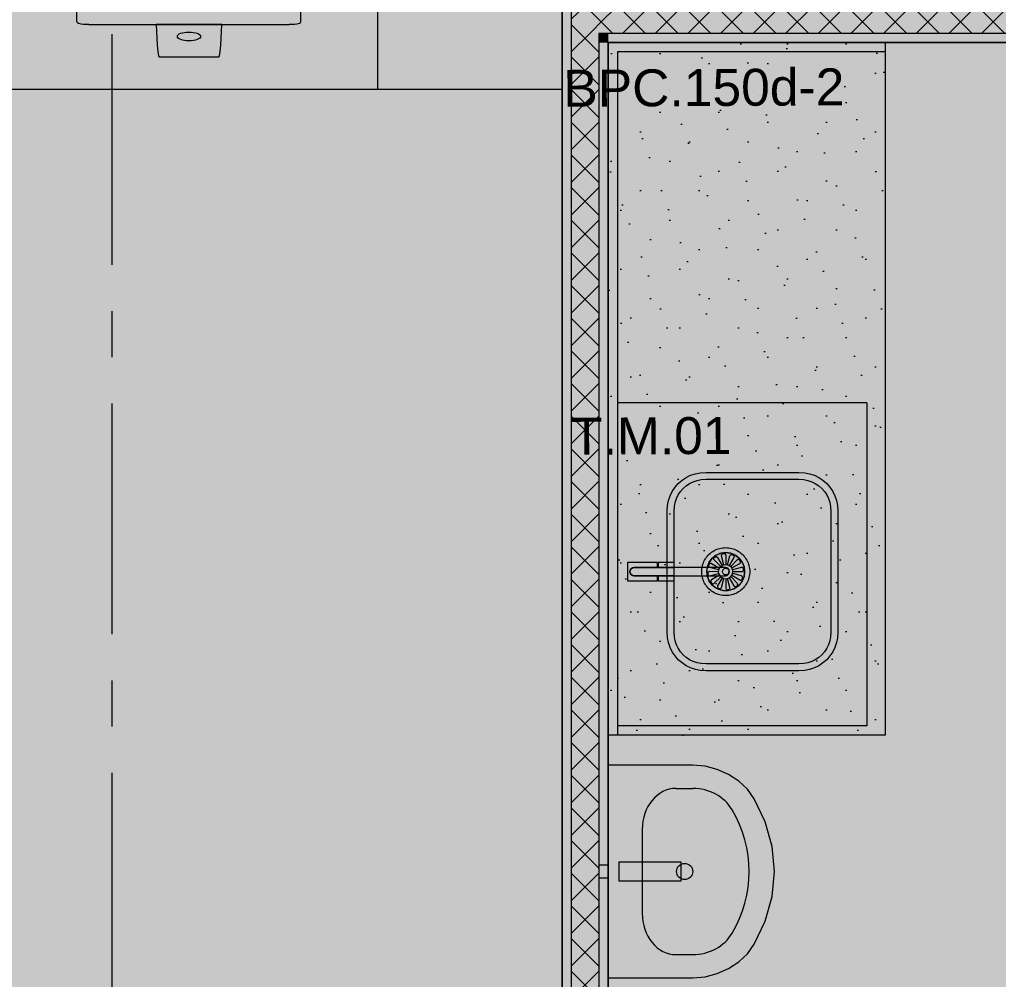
# Model space of a CAD drawing. Header units: metres. Extents: x -77 to 21.6, y -70.6 to -27.7.
# Drawn here: x -60.339 to -58.219, y -50.829 to -48.75 of the extents above; entities that cross this region are included whole.
import ezdxf

# ---------------------------------------------------------------- set-up
doc = ezdxf.new("R2010")
doc.units = ezdxf.units.M
doc.header["$MEASUREMENT"] = 0
doc.linetypes.add('Dot & Dashed', pattern=[0.6, 0.5, -0.05, 0, -0.05])
for name, color, linetype, lineweight in [('0_Caneta_No__99', 7, 'Continuous', 20), ('LOUCAS-METAIS.ARQ_Caneta_No__96', 252, 'Continuous', 0), ('MOBILIÁRIO_Caneta_No__96', 252, 'Continuous', 0), ('NOTAS BANCADAS_Caneta_No__99', 7, 'Continuous', 20), ('PAREDE CONSTRUIR_Caneta_No__241', 7, 'Continuous', 13), ('PAREDE CONSTRUIR_Caneta_No__83', 84, 'Continuous', 0)]:
    doc.layers.add(name, color=color, linetype=linetype, lineweight=lineweight)
for name, color, linetype, lineweight, true_color in [('LAJES.EST_Caneta_No__18', 7, 'Continuous', 0, 0xdfdfdf), ('LAJES.EST_Caneta_No__254', 7, 'Continuous', 0, 0xd1c9ad), ('LOUCAS-METAIS.ARQ_Caneta_No__13', 7, 'Continuous', 0, 0xaaaaaa), ('LOUCAS-METAIS.ARQ_Caneta_No__16', 7, 'Continuous', 0, 0xc9c9c9), ('LOUCAS-METAIS.ARQ_Caneta_No__18', 7, 'Continuous', 0, 0xdfdfdf), ('LOUCAS-METAIS.ARQ_Caneta_No__19', 7, 'Continuous', 0, 0xe9e9e9), ('MOBILIÁRIO_Caneta_No__19', 7, 'Continuous', 0, 0xe9e9e9), ('ZONA_Caneta_No__56', 7, 'Continuous', 0, 0xffe495)]:
    doc.layers.add(name, color=color, linetype=linetype, lineweight=lineweight, true_color=true_color)
for name, color, linetype in [('LOUCAS-METAIS.ARQ', 7, 'Continuous'), ('MOBILIÁRIO', 7, 'Continuous'), ('NOTAS BANCADAS', 7, 'Continuous'), ('PAREDE CONSTRUIR', 7, 'Continuous')]:
    doc.layers.add(name, color=color, linetype=linetype)
doc.styles.add('GENERATED_STYLE_1', font='arial.ttf')
pattern_1 = [(45, (0, 0), (-0.03535534, 0.03535534), []), (135, (0, 0), (0.03535534, 0.03535534), [])]
pattern_2 = [(45, (0, 0.2), (-0.06363961, 0.06363961), [0, -0.06, 0, -0.09]), (110, (0.2, 0.2), (0.08457234, 0.03078181), [0, -0.044, 0, -0.076])]

# ---------------------------------------------------------------- blocks, each defined once
blk = doc.blocks.new('Basin 26')
at = {"layer": 'LOUCAS-METAIS.ARQ_Caneta_No__18', "linetype": 'Continuous', "lineweight": 0, "true_color": 0xdfdfdf}
for points in [[(-0.23, 0), (-0.23, -0.1833), (-0.2278, -0.2103), (-0.2212, -0.2364), (-0.2104, -0.2608), (-0.1959, -0.2827), (-0.178, -0.3015), (-0.1573, -0.3165), (-0.1073, -0.3404), (-0.0544, -0.3551), (0, -0.36), (0.0544, -0.3551), (0.1073, -0.3404), (0.1573, -0.3165), (0.178, -0.3015), (0.1959, -0.2827), (0.2104, -0.2608), (0.2212, -0.2364), (0.2278, -0.2103), (0.23, -0.1833), (0.23, 0)], [(-0.0135, 0), (0.0135, 0), (0.0135, 0.02), (-0.0135, 0.02)]]:
    blk.add_hatch(color=254, dxfattribs=at).paths.add_polyline_path(points)
at = {"layer": 'LOUCAS-METAIS.ARQ_Caneta_No__96', "color": 252, "linetype": 'Continuous', "lineweight": 0}
for p, q in [((0.0911, -0.0739), (-0.0911, -0.0739)), ((-0.18, -0.1466), (-0.18, -0.1833)), ((0.18, -0.1466), (0.18, -0.1833))]:
    blk.add_line(p, q, dxfattribs=at)
at = {"layer": 'LOUCAS-METAIS.ARQ_Caneta_No__96', "color": 252, "linetype": 'Continuous', "lineweight": 0, "flags": 128}
for points in [[(-0.23, 0), (-0.23, -0.1833), (-0.2278, -0.2103), (-0.2212, -0.2364), (-0.2104, -0.2608), (-0.1959, -0.2827), (-0.178, -0.3015), (-0.1573, -0.3165), (-0.1073, -0.3404), (-0.0544, -0.3551), (0, -0.36), (0.0544, -0.3551), (0.1073, -0.3404), (0.1573, -0.3165), (0.178, -0.3015), (0.1959, -0.2827), (0.2104, -0.2608), (0.2212, -0.2364), (0.2278, -0.2103), (0.23, -0.1833), (0.23, 0)], [(-0.0135, 0), (0.0135, 0), (0.0135, 0.02), (-0.0135, 0.02)]]:
    blk.add_lwpolyline(points, close=True, dxfattribs=at)
at = {"layer": 'LOUCAS-METAIS.ARQ_Caneta_No__96', "color": 252, "linetype": 'Continuous', "lineweight": 0}
blk.add_circle((0, -0.1657), 0.0175, dxfattribs=at)
for centre, major_axis, ratio, start_param, end_param in [((-0.091, -0.1466), (0.089, 0), 0.817717, 1.570796, 3.141593), ((0.091, -0.1466), (0.089, 0), 0.817717, 0, 1.570796), ((-0.0911, -0.1833), (0, 0.097), 0.916667, 1.570796, 2.644618), ((0.0911, -0.1833), (0, 0.097), 0.916667, 3.638567, 4.712389), ((0, 0), (0, 0.3055), 0.916667, 2.644618, 3.638567)]:
    blk.add_ellipse(centre, major_axis=major_axis, ratio=ratio, start_param=start_param, end_param=end_param, dxfattribs=at)
blk = doc.blocks.new('LEM_cuba tramontina 400x340x140')
at = {"layer": 'LOUCAS-METAIS.ARQ_Caneta_No__18', "linetype": 'Continuous', "lineweight": 0, "true_color": 0xdfdfdf}
blk.add_hatch(color=254, dxfattribs=at).paths.add_polyline_path([(0.0843, 0.43), (0.0718, 0.4292), (0.0612, 0.4271), (0.051, 0.4236), (0.0413, 0.4188), (0.0324, 0.4128), (0.0243, 0.4057), (0.0172, 0.3976), (0.0112, 0.3887), (0.0064, 0.379), (0.0029, 0.3688), (0.0008, 0.3582), (0, 0.3457), (0, 0.0843), (0.0008, 0.0718), (0.0029, 0.0612), (0.0064, 0.051), (0.0112, 0.0413), (0.0172, 0.0324), (0.0243, 0.0243), (0.0324, 0.0172), (0.0413, 0.0112), (0.051, 0.0064), (0.0612, 0.0029), (0.0718, 0.0008), (0.0843, 0), (0.2857, 0), (0.2982, 0.0008), (0.3088, 0.0029), (0.319, 0.0064), (0.3287, 0.0112), (0.3376, 0.0172), (0.3457, 0.0243), (0.3528, 0.0324), (0.3588, 0.0413), (0.3636, 0.051), (0.3671, 0.0612), (0.3692, 0.0718), (0.37, 0.0843), (0.37, 0.3457), (0.3692, 0.3582), (0.3671, 0.3688), (0.3636, 0.379), (0.3588, 0.3887), (0.3528, 0.3976), (0.3457, 0.4057), (0.3376, 0.4128), (0.3287, 0.4188), (0.319, 0.4236), (0.3088, 0.4271), (0.2982, 0.4292), (0.2857, 0.43)])
at = {"layer": 'LOUCAS-METAIS.ARQ_Caneta_No__13', "color": 253, "linetype": 'Continuous', "lineweight": 0, "true_color": 0xaaaaaa, "flags": 128}
for points in [[(0.0843, 0.43), (0.0718, 0.4292), (0.0612, 0.4271), (0.051, 0.4236), (0.0413, 0.4188), (0.0324, 0.4128), (0.0243, 0.4057), (0.0172, 0.3976), (0.0112, 0.3887), (0.0064, 0.379), (0.0029, 0.3688), (0.0008, 0.3582), (0, 0.3457), (0, 0.0843), (0.0008, 0.0718), (0.0029, 0.0612), (0.0064, 0.051), (0.0112, 0.0413), (0.0172, 0.0324), (0.0243, 0.0243), (0.0324, 0.0172), (0.0413, 0.0112), (0.051, 0.0064), (0.0612, 0.0029), (0.0718, 0.0008), (0.0843, 0), (0.2857, 0), (0.2982, 0.0008), (0.3088, 0.0029), (0.319, 0.0064), (0.3287, 0.0112), (0.3376, 0.0172), (0.3457, 0.0243), (0.3528, 0.0324), (0.3588, 0.0413), (0.3636, 0.051), (0.3671, 0.0612), (0.3692, 0.0718), (0.37, 0.0843), (0.37, 0.3457), (0.3692, 0.3582), (0.3671, 0.3688), (0.3636, 0.379), (0.3588, 0.3887), (0.3528, 0.3976), (0.3457, 0.4057), (0.3376, 0.4128), (0.3287, 0.4188), (0.319, 0.4236), (0.3088, 0.4271), (0.2982, 0.4292), (0.2857, 0.43)], [(0.3049, 0.0174), (0.3132, 0.0203), (0.3211, 0.0242), (0.3285, 0.0291), (0.3351, 0.0349), (0.3409, 0.0415), (0.3458, 0.0489), (0.3497, 0.0568), (0.3526, 0.0651), (0.3543, 0.0738), (0.355, 0.0848), (0.355, 0.3452), (0.3543, 0.3562), (0.3526, 0.3649), (0.3497, 0.3732), (0.3458, 0.3811), (0.3409, 0.3885), (0.3351, 0.3951), (0.3285, 0.4009), (0.3211, 0.4058), (0.3132, 0.4097), (0.3049, 0.4126), (0.2962, 0.4143), (0.2852, 0.415), (0.0848, 0.415), (0.0738, 0.4143), (0.0651, 0.4126), (0.0568, 0.4097), (0.0489, 0.4058), (0.0415, 0.4009), (0.0349, 0.3951), (0.0291, 0.3885), (0.0242, 0.3811), (0.0203, 0.3732), (0.0174, 0.3649), (0.0157, 0.3562), (0.015, 0.3452), (0.015, 0.0848), (0.0157, 0.0738), (0.0174, 0.0651), (0.0203, 0.0568), (0.0242, 0.0489), (0.0291, 0.0415), (0.0349, 0.0349), (0.0415, 0.0291), (0.0489, 0.0242), (0.0568, 0.0203), (0.0651, 0.0174), (0.0738, 0.0157), (0.0848, 0.015), (0.2852, 0.015), (0.2962, 0.0157)], [(0.1671, 0.1819), (0.1691, 0.1844), (0.1709, 0.1871), (0.1726, 0.1899), (0.174, 0.1929), (0.1753, 0.1959), (0.1765, 0.1989), (0.1774, 0.2021), (0.1781, 0.2053), (0.1786, 0.2085), (0.1789, 0.2117), (0.179, 0.215), (0.1789, 0.2183), (0.1786, 0.2215), (0.1781, 0.2247), (0.1774, 0.2279), (0.1765, 0.2311), (0.1753, 0.2341), (0.174, 0.2371), (0.1726, 0.2401), (0.1709, 0.2429), (0.1691, 0.2456), (0.1671, 0.2481), (0.1649, 0.2506), (0.1626, 0.2529), (0.1601, 0.2551), (0.1576, 0.2571), (0.1549, 0.2589), (0.152, 0.2606), (0.1491, 0.2621), (0.1461, 0.2633), (0.1431, 0.2645), (0.1399, 0.2654), (0.1367, 0.2661), (0.1335, 0.2666), (0.1303, 0.2669), (0.127, 0.267), (0.1237, 0.2669), (0.1205, 0.2666), (0.1173, 0.2661), (0.1141, 0.2654), (0.1109, 0.2645), (0.1079, 0.2633), (0.1049, 0.2621), (0.1019, 0.2606), (0.0991, 0.2589), (0.0964, 0.2571), (0.0939, 0.2551), (0.0914, 0.2529), (0.0891, 0.2506), (0.0869, 0.2481), (0.0849, 0.2456), (0.0831, 0.2429), (0.0814, 0.2401), (0.0799, 0.2371), (0.0787, 0.2341), (0.0775, 0.2311), (0.0766, 0.2279), (0.0759, 0.2247), (0.0754, 0.2215), (0.0751, 0.2183), (0.075, 0.215), (0.0751, 0.2117), (0.0754, 0.2085), (0.0759, 0.2053), (0.0766, 0.2021), (0.0775, 0.1989), (0.0787, 0.1959), (0.0799, 0.1929), (0.0814, 0.1899), (0.0831, 0.1871), (0.0849, 0.1844), (0.0869, 0.1819), (0.0891, 0.1794), (0.0914, 0.1771), (0.0939, 0.1749), (0.0964, 0.1729), (0.0991, 0.1711), (0.1019, 0.1694), (0.1049, 0.1679), (0.1079, 0.1667), (0.1109, 0.1655), (0.1141, 0.1646), (0.1173, 0.1639), (0.1205, 0.1634), (0.1237, 0.1631), (0.127, 0.163), (0.1303, 0.1631), (0.1335, 0.1634), (0.1367, 0.1639), (0.1399, 0.1646), (0.1431, 0.1655), (0.1461, 0.1667), (0.1491, 0.1679), (0.152, 0.1694), (0.1549, 0.1711), (0.1576, 0.1729), (0.1601, 0.1749), (0.1626, 0.1771), (0.1649, 0.1794)], [(0.1475, 0.1792), (0.156, 0.1857), (0.1625, 0.1943), (0.1666, 0.2043), (0.168, 0.215), (0.1666, 0.2257), (0.1625, 0.2357), (0.156, 0.2443), (0.1475, 0.2508), (0.1376, 0.255), (0.127, 0.2564), (0.1164, 0.255), (0.1065, 0.2508), (0.098, 0.2443), (0.0915, 0.2357), (0.0874, 0.2257), (0.086, 0.215), (0.0861, 0.2176), (0.0864, 0.2201), (0.0868, 0.2227), (0.0873, 0.2252), (0.0881, 0.2277), (0.0889, 0.2301), (0.0899, 0.2325), (0.0911, 0.2347), (0.0924, 0.237), (0.0939, 0.2391), (0.0955, 0.2411), (0.0972, 0.2431), (0.099, 0.2449), (0.1009, 0.2466), (0.1029, 0.2482), (0.1051, 0.2496), (0.1073, 0.2509), (0.1096, 0.2521), (0.1119, 0.2531), (0.1144, 0.254), (0.1168, 0.2547), (0.1194, 0.2553), (0.1219, 0.2557), (0.1245, 0.2559), (0.127, 0.256), (0.1296, 0.2559), (0.1322, 0.2557), (0.1347, 0.2553), (0.1372, 0.2547), (0.1397, 0.254), (0.1421, 0.2531), (0.1445, 0.2521), (0.1468, 0.2509), (0.149, 0.2496), (0.1511, 0.2482), (0.1532, 0.2466), (0.1551, 0.2449), (0.1569, 0.2431), (0.1586, 0.2411), (0.1602, 0.2391), (0.1617, 0.237), (0.163, 0.2347), (0.1641, 0.2325), (0.1652, 0.2301), (0.166, 0.2277), (0.1667, 0.2252), (0.1673, 0.2227), (0.1677, 0.2201), (0.168, 0.2176), (0.168, 0.215), (0.168, 0.2124), (0.1677, 0.2099), (0.1673, 0.2073), (0.1667, 0.2048), (0.166, 0.2023), (0.1652, 0.1999), (0.1641, 0.1975), (0.163, 0.1953), (0.1617, 0.193), (0.1602, 0.1909), (0.1586, 0.1889), (0.1569, 0.1869), (0.1551, 0.1851), (0.1532, 0.1834), (0.1511, 0.1818), (0.149, 0.1804), (0.1468, 0.1791), (0.1445, 0.1779), (0.1421, 0.1769), (0.1397, 0.176), (0.1372, 0.1753), (0.1347, 0.1747), (0.1322, 0.1743), (0.1296, 0.1741), (0.127, 0.174), (0.1245, 0.1741), (0.1219, 0.1743), (0.1194, 0.1747), (0.1168, 0.1753), (0.1144, 0.176), (0.1119, 0.1769), (0.1096, 0.1779), (0.1073, 0.1791), (0.1051, 0.1804), (0.1029, 0.1818), (0.1009, 0.1834), (0.099, 0.1851), (0.0972, 0.1869), (0.0955, 0.1889), (0.0939, 0.1909), (0.0924, 0.193), (0.0911, 0.1953), (0.0899, 0.1975), (0.0889, 0.1999), (0.0881, 0.2023), (0.0873, 0.2048), (0.0868, 0.2073), (0.0864, 0.2099), (0.0861, 0.2124), (0.086, 0.215), (0.0874, 0.2043), (0.0915, 0.1943), (0.098, 0.1857), (0.1065, 0.1792), (0.1164, 0.175), (0.127, 0.1736), (0.1376, 0.175)], [(0.1279, 0.2078), (0.1297, 0.2083), (0.1314, 0.2092), (0.1327, 0.2106), (0.1336, 0.2122), (0.1341, 0.214), (0.1341, 0.2159), (0.1336, 0.2178), (0.1327, 0.2194), (0.1314, 0.2207), (0.1298, 0.2217), (0.1279, 0.2222), (0.1261, 0.2222), (0.1243, 0.2217), (0.1226, 0.2208), (0.1213, 0.2194), (0.1204, 0.2178), (0.1199, 0.216), (0.1199, 0.2141), (0.1204, 0.2122), (0.1213, 0.2106), (0.1226, 0.2093), (0.1242, 0.2083), (0.126, 0.2078)]]:
    blk.add_lwpolyline(points, close=True, dxfattribs=at)
for points in [[(0.1137, 0.2229), (0.0964, 0.2329), (0.0956, 0.2335), (0.0951, 0.2344), (0.0949, 0.2355), (0.095, 0.2367), (0.0954, 0.2379), (0.096, 0.239), (0.0969, 0.24), (0.098, 0.2407), (0.0991, 0.2411), (0.1002, 0.2411), (0.1012, 0.2408), (0.102, 0.2403), (0.1162, 0.2261)], [(0.1231, 0.23), (0.1194, 0.2285), (0.1093, 0.2459), (0.109, 0.2469), (0.109, 0.2479), (0.1093, 0.249), (0.11, 0.25), (0.111, 0.2508), (0.1121, 0.2514), (0.1133, 0.2518), (0.1146, 0.2519), (0.1157, 0.2517), (0.1167, 0.2512), (0.1174, 0.2504), (0.1179, 0.2495), (0.1231, 0.23), (0.1271, 0.2305), (0.1311, 0.23), (0.1348, 0.2284), (0.1379, 0.2259), (0.1404, 0.2227), (0.1419, 0.2189), (0.1424, 0.2149), (0.1624, 0.215), (0.1633, 0.2148), (0.1642, 0.2143), (0.165, 0.2134), (0.1655, 0.2124), (0.1657, 0.2111), (0.1657, 0.2098), (0.1654, 0.2086), (0.1648, 0.2074), (0.1641, 0.2065), (0.1631, 0.2059), (0.1621, 0.2056), (0.1611, 0.2057), (0.1418, 0.2109), (0.1403, 0.2071), (0.1576, 0.1971), (0.1584, 0.1965), (0.1589, 0.1956), (0.1591, 0.1945), (0.159, 0.1933), (0.1586, 0.1921), (0.158, 0.191), (0.1571, 0.19), (0.156, 0.1893), (0.1549, 0.1889), (0.1538, 0.1889), (0.1528, 0.1892), (0.152, 0.1897), (0.1378, 0.2039), (0.1403, 0.2071)], [(0.1271, 0.2305), (0.127, 0.2507), (0.1272, 0.2517), (0.1277, 0.2526), (0.1285, 0.2534), (0.1296, 0.2539), (0.1308, 0.2541), (0.1321, 0.2541), (0.1334, 0.2538), (0.1345, 0.2532), (0.1354, 0.2524), (0.136, 0.2515), (0.1363, 0.2505), (0.1362, 0.2495), (0.1311, 0.23)], [(0.1348, 0.2284), (0.1447, 0.2459), (0.1453, 0.2467), (0.1462, 0.2472), (0.1473, 0.2474), (0.1485, 0.2473), (0.1497, 0.2469), (0.1508, 0.2463), (0.1517, 0.2454), (0.1524, 0.2443), (0.1528, 0.2432), (0.1529, 0.2421), (0.1526, 0.2411), (0.152, 0.2402), (0.1379, 0.2259)], [(0.1122, 0.2191), (0.1116, 0.2151), (0.0916, 0.215), (0.0907, 0.2152), (0.0898, 0.2157), (0.089, 0.2166), (0.0885, 0.2176), (0.0883, 0.2189), (0.0883, 0.2202), (0.0886, 0.2214), (0.0892, 0.2226), (0.0899, 0.2235), (0.0909, 0.2241), (0.0919, 0.2244), (0.0929, 0.2243), (0.1122, 0.2191), (0.1137, 0.2229), (0.1162, 0.2261), (0.1194, 0.2285)], [(0.1116, 0.2151), (0.1121, 0.2111), (0.0928, 0.2058), (0.0919, 0.2053), (0.0912, 0.2046), (0.0907, 0.2036), (0.0905, 0.2024), (0.0906, 0.2012), (0.0909, 0.1999), (0.0915, 0.1988), (0.0924, 0.1978), (0.0933, 0.1972), (0.0944, 0.1968), (0.0954, 0.1968), (0.0964, 0.1972), (0.1136, 0.2073), (0.1161, 0.2041), (0.102, 0.1898), (0.1014, 0.1889), (0.1011, 0.1879), (0.1012, 0.1868), (0.1016, 0.1857), (0.1023, 0.1846), (0.1032, 0.1837), (0.1043, 0.1831), (0.1055, 0.1827), (0.1067, 0.1826), (0.1078, 0.1828), (0.1087, 0.1833), (0.1093, 0.1841), (0.1192, 0.2016), (0.1229, 0.2), (0.1178, 0.1805), (0.1177, 0.1795), (0.118, 0.1785), (0.1186, 0.1776), (0.1195, 0.1768), (0.1206, 0.1762), (0.1219, 0.1759), (0.1232, 0.1759), (0.1244, 0.1761), (0.1255, 0.1766), (0.1263, 0.1774), (0.1268, 0.1783), (0.127, 0.1793), (0.1269, 0.1995), (0.1309, 0.2), (0.1361, 0.1805), (0.1366, 0.1796), (0.1373, 0.1788), (0.1383, 0.1783), (0.1394, 0.1781), (0.1407, 0.1782), (0.1419, 0.1786), (0.143, 0.1792), (0.144, 0.18), (0.1446, 0.181), (0.145, 0.1821), (0.145, 0.1831), (0.1447, 0.1841), (0.1346, 0.2015), (0.1378, 0.2039)], [(0.1404, 0.2227), (0.1576, 0.2328), (0.1586, 0.2332), (0.1596, 0.2332), (0.1607, 0.2328), (0.1616, 0.2322), (0.1625, 0.2312), (0.1631, 0.2301), (0.1634, 0.2288), (0.1635, 0.2276), (0.1633, 0.2264), (0.1628, 0.2254), (0.1621, 0.2247), (0.1612, 0.2242), (0.1419, 0.2189)], [(0.1418, 0.2109), (0.1424, 0.2149)], [(0.1121, 0.2111), (0.1136, 0.2073)], [(0.1161, 0.2041), (0.1192, 0.2016)], [(0.1229, 0.2), (0.1269, 0.1995)], [(0.1309, 0.2), (0.1346, 0.2015)]]:
    blk.add_lwpolyline(points, dxfattribs=at)
blk = doc.blocks.new('Office Desk Rect 26[85]_6', base_point=(-60.564, -48.9006))
at = {"layer": 'MOBILIÁRIO_Caneta_No__19', "linetype": 'Continuous', "lineweight": 0, "true_color": 0xe9e9e9}
blk.add_hatch(color=254, dxfattribs=at).paths.add_polyline_path([(-60.564, -48.9006), (-59.164, -48.9006), (-59.164, -48.3006), (-60.564, -48.3006)])
at = {"layer": 'MOBILIÁRIO_Caneta_No__96', "color": 252, "linetype": 'Continuous', "lineweight": 0}
for p, q in [((-59.164, -48.3156), (-59.564, -48.3156)), ((-59.564, -48.3156), (-59.564, -48.9006))]:
    blk.add_line(p, q, dxfattribs=at)
at = {"layer": 'MOBILIÁRIO_Caneta_No__96', "color": 252, "linetype": 'Continuous', "lineweight": 0, "flags": 128}
blk.add_lwpolyline([(-60.564, -48.9006), (-59.164, -48.9006), (-59.164, -48.3006), (-60.564, -48.3006)], close=True, dxfattribs=at)
blk = doc.blocks.new('iMac 26[87]_6', base_point=(-59.972, -48.6434))
at = {"layer": 'MOBILIÁRIO_Caneta_No__19', "linetype": 'Continuous', "lineweight": 0, "true_color": 0xe9e9e9}
for points in [[(-60.2146, -48.663), (-60.2146, -48.7548), (-60.2145, -48.7549, 0.267414), (-60.2116, -48.7577, 0.076493), (-60.1892, -48.7604), (-60.1892, -48.6574, 0.076493), (-60.2116, -48.6601, 0.267414)], [(-59.7294, -48.663, 0.267414), (-59.7324, -48.6601, 0.064809), (-59.7548, -48.6574), (-60.1892, -48.6574), (-60.1892, -48.7604), (-59.7548, -48.7604, 0.076493), (-59.7325, -48.7577, 0.267414), (-59.7295, -48.7549)], [(-60.0355, -48.6434, 0.431428), (-60.0482, -48.6573), (-59.8959, -48.6573, 0.443051), (-59.9085, -48.6434)], [(-60.0357, -48.8308), (-59.9083, -48.8308), (-59.9073, -48.8306), (-59.9062, -48.8284), (-59.9052, -48.8245), (-59.9043, -48.819), (-59.9035, -48.8126), (-59.903, -48.8056), (-59.9006, -48.7604), (-60.0434, -48.7604), (-60.041, -48.8056), (-60.0405, -48.8126), (-60.0397, -48.819), (-60.0388, -48.8245), (-60.0378, -48.8284), (-60.0367, -48.8306)]]:
    blk.add_hatch(color=254, dxfattribs=at).paths.add_polyline_path(points)
at = {"layer": 'MOBILIÁRIO_Caneta_No__96', "color": 252, "linetype": 'Continuous', "lineweight": 0}
for p, q in [((-59.7548, -48.6574), (-60.1892, -48.6574)), ((-60.2146, -48.7548), (-60.2146, -48.663)), ((-59.7594, -48.6774), (-60.1846, -48.6774)), ((-60.1846, -48.6774), (-60.1846, -48.7295)), ((-59.7594, -48.7295), (-59.7594, -48.6774)), ((-59.7295, -48.7549), (-59.7294, -48.663)), ((-60.1846, -48.7295), (-59.7594, -48.7295)), ((-60.2145, -48.7549), (-60.2146, -48.7548)), ((-60.1892, -48.7604), (-59.7548, -48.7604))]:
    blk.add_line(p, q, dxfattribs=at)
at = {"layer": 'MOBILIÁRIO_Caneta_No__96', "color": 252, "linetype": 'Continuous', "lineweight": 0, "flags": 128}
blk.add_lwpolyline([(-60.0355, -48.6434, 0.431428), (-60.0482, -48.6573), (-59.8959, -48.6573, 0.443051), (-59.9085, -48.6434)], format="xyb", close=True, dxfattribs=at)
blk.add_lwpolyline([(-60.0357, -48.8308), (-59.9083, -48.8308), (-59.9073, -48.8306), (-59.9062, -48.8284), (-59.9052, -48.8245), (-59.9043, -48.819), (-59.9035, -48.8126), (-59.903, -48.8056), (-59.9006, -48.7604), (-60.0434, -48.7604), (-60.041, -48.8056), (-60.0405, -48.8126), (-60.0397, -48.819), (-60.0388, -48.8245), (-60.0378, -48.8284), (-60.0367, -48.8306)], close=True, dxfattribs=at)
at = {"layer": 'MOBILIÁRIO_Caneta_No__96', "color": 252, "linetype": 'Continuous', "lineweight": 0}
for centre, radius, start, end in [((-60.1916, -48.7317), 0.0743, 88.1194, 105.6162), ((-59.754, -48.745), 0.0876, 75.716, 90.5484), ((-60.2106, -48.6641), 0.00416, 104.7669, 164.6524), ((-59.7335, -48.6641), 0.00416, 15.3476, 75.2331), ((-60.2106, -48.7537), 0.00413, 196.441, 256.3266), ((-60.1916, -48.6864), 0.074, 254.391, 271.8878), ((-59.7524, -48.6864), 0.074, 268.1122, 285.609), ((-59.7335, -48.7537), 0.00413, 283.6734, 343.559)]:
    blk.add_arc(centre, radius, start, end, dxfattribs=at)
blk.add_ellipse((-59.972, -48.7866), major_axis=(0.0252, 0), ratio=0.377358, dxfattribs=at)
blk = doc.blocks.new('Tap 26_2')
at = {"layer": 'LOUCAS-METAIS.ARQ_Caneta_No__19', "linetype": 'Continuous', "lineweight": 0, "true_color": 0xe9e9e9}
for points in [[(-0.02, -0.021), (-0.009, -0.021), (-0.009, 0.03, -1), (0.009, 0.03), (0.009, -0.021), (0.02, -0.021), (0.02, 0.044), (-0.02, 0.044)], [(-0.009, -0.1679, 1), (0.009, -0.1678), (0.009, 0.03, 1), (-0.009, 0.03)], [(-0.0197, -0.057), (-0.009, -0.057), (-0.009, -0.022), (-0.0197, -0.022)], [(0.0197, -0.057), (0.0197, -0.022), (0.009, -0.022), (0.009, -0.057)]]:
    blk.add_hatch(color=254, dxfattribs=at).paths.add_polyline_path(points)
at = {"layer": 'LOUCAS-METAIS.ARQ_Caneta_No__13', "color": 253, "linetype": 'Continuous', "lineweight": 0, "true_color": 0xaaaaaa, "flags": 128}
for points in [[(-0.02, -0.021), (-0.009, -0.021), (-0.009, 0.03, -1), (0.009, 0.03), (0.009, -0.021), (0.02, -0.021), (0.02, 0.044), (-0.02, 0.044)], [(-0.009, -0.1679, 1), (0.009, -0.1678), (0.009, 0.03, 1), (-0.009, 0.03)]]:
    blk.add_lwpolyline(points, format="xyb", close=True, dxfattribs=at)
for points in [[(-0.0197, -0.057), (-0.009, -0.057), (-0.009, -0.022), (-0.0197, -0.022)], [(0.0197, -0.057), (0.0197, -0.022), (0.009, -0.022), (0.009, -0.057)]]:
    blk.add_lwpolyline(points, close=True, dxfattribs=at)
blk = doc.blocks.new('Tap 26')
at = {"layer": 'LOUCAS-METAIS.ARQ_Caneta_No__96', "color": 252, "linetype": 'Continuous', "lineweight": 0, "flags": 128}
blk.add_lwpolyline([(-0.02, -0.115), (0.02, -0.115), (0.02, 0.02), (-0.02, 0.02)], close=True, dxfattribs=at)
blk = doc.blocks.new('Label_19_6', base_point=(-59.0483, -48.8341))
at = {"layer": 'NOTAS BANCADAS_Caneta_No__99', "color": 7, "lineweight": 20, "insert": (-58.7443, -48.8567), "char_height": 0.08, "attachment_point": 2, "rotation": 0.323, "style": 'GENERATED_STYLE_1'}
blk.add_mtext('\\A1;{\\pqc;\\pt0,99;\\fArial|b0|i0|c0|p0;\\W1.000000;BPC.150d-2\\fArial|b0|i0|c0|p0;\\W1.000000;\\A1{\\H.66x;\\S^  ;}\\fArial|b0|i0|c0|p0;\\W1.000000;\\fArial|b0|i0|c0|p0;\\W1.000000;\\A1{\\H.66x;\\S^  ;}\\fArial|b0|i0|c0|p0;\\W1.000000;\\fArial|b0|i0|c0|p0;\\W1.000000;\\fArial|b0|i0|c0|p0;\\W1.000000;\\fArial|b0|i0|c0|p0;\\W1.000000;\\fArial|b0|i0|c0|p0;\\W1.000000;\\fArial|b0|i0|c0|p0;\\W1.000000;\\fArial|b0|i0|c0|p0;\\W1.000000;\\A1{\\H.66x;\\S^  ;}\\fArial|b0|i0|c0|p0;\\W1.000000;\\fArial|b0|i0|c0|p0;\\W1.000000;\\A1{\\H.66x;\\S^  ;}\\fArial|b0|i0|c0|p0;\\W1.000000;\\fArial|b0|i0|c0|p0;\\W1.000000;\\fArial|b0|i0|c0|p0;\\W1.000000;\\fArial|b0|i0|c0|p0;\\W1.000000;\\fArial|b0|i0|c0|p0;\\W1.000000;\\fArial|b0|i0|c0|p0;\\W1.000000;\\fArial|b0|i0|c0|p0;\\W1.000000;\\A1{\\H.66x;\\S^  ;}\\fArial|b0|i0|c0|p0;\\W1.000000;\\fArial|b0|i0|c0|p0;\\W1.000000;\\A1{\\H.66x;\\S^  ;}\\fArial|b0|i0|c0|p0;\\W1.000000;\\fArial|b0|i0|c0|p0;\\W1.000000;\\fArial|b0|i0|c0|p0;\\W1.000000;\\fArial|b0|i0|c0|p0;\\W1.000000;\\fArial|b0|i0|c0|p0;\\W1.000000;\\fArial|b0|i0|c0|p0;\\W1.000000;\\fArial|b0|i0|c0|p0;\\W1.000000;\\A1{\\H.66x;\\S^  ;}\\fArial|b0|i0|c0|p0;\\W1.000000;\\fArial|b0|i0|c0|p0;\\W1.000000;\\A1{\\H.66x;\\S^  ;}\\fArial|b0|i0|c0|p0;\\W1.000000;\\fArial|b0|i0|c0|p0;\\W1.000000;\\fArial|b0|i0|c0|p0;\\W1.000000;\\fArial|b0|i0|c0|p0;\\W1.000000;\\fArial|b0|i0|c0|p0;\\W1.000000;\\fArial|b0|i0|c0|p0;\\W1.000000;\\fArial|b0|i0|c0|p0;\\W1.000000;\\A1{\\H.66x;\\S^  ;}\\fArial|b0|i0|c0|p0;\\W1.000000;\\fArial|b0|i0|c0|p0;\\W1.000000;\\A1{\\H.66x;\\S^  ;}\\fArial|b0|i0|c0|p0;\\W1.000000;\\fArial|b0|i0|c0|p0;\\W1.000000;\\fArial|b0|i0|c0|p0;\\W1.000000;\\fArial|b0|i0|c0|p0;\\W1.000000;\\fArial|b0|i0|c0|p0;\\W1.000000;\\fArial|b0|i0|c0|p0;\\W1.000000;\\fArial|b0|i0|c0|p0;\\W1.000000;\\A1{\\H.66x;\\S^  ;}\\fArial|b0|i0|c0|p0;\\W1.000000;}', dxfattribs=at)
blk = doc.blocks.new('Label_20_6', base_point=(-59.028, -49.5877))
at = {"layer": 'NOTAS BANCADAS_Caneta_No__99', "color": 7, "lineweight": 20, "insert": (-58.8582, -49.611), "char_height": 0.08, "attachment_point": 2, "rotation": 0.323, "style": 'GENERATED_STYLE_1'}
blk.add_mtext('\\A1;{\\pqc;\\pt0,99;\\fArial|b0|i0|c0|p0;\\W1.000000;T.M.01\\fArial|b0|i0|c0|p0;\\W1.000000;\\A1{\\H.66x;\\S^  ;}\\fArial|b0|i0|c0|p0;\\W1.000000;\\fArial|b0|i0|c0|p0;\\W1.000000;\\A1{\\H.66x;\\S^  ;}\\fArial|b0|i0|c0|p0;\\W1.000000;\\fArial|b0|i0|c0|p0;\\W1.000000;\\fArial|b0|i0|c0|p0;\\W1.000000;\\fArial|b0|i0|c0|p0;\\W1.000000;\\fArial|b0|i0|c0|p0;\\W1.000000;\\fArial|b0|i0|c0|p0;\\W1.000000;\\fArial|b0|i0|c0|p0;\\W1.000000;\\A1{\\H.66x;\\S^  ;}\\fArial|b0|i0|c0|p0;\\W1.000000;\\fArial|b0|i0|c0|p0;\\W1.000000;\\A1{\\H.66x;\\S^  ;}\\fArial|b0|i0|c0|p0;\\W1.000000;\\fArial|b0|i0|c0|p0;\\W1.000000;\\fArial|b0|i0|c0|p0;\\W1.000000;\\fArial|b0|i0|c0|p0;\\W1.000000;\\fArial|b0|i0|c0|p0;\\W1.000000;\\fArial|b0|i0|c0|p0;\\W1.000000;\\fArial|b0|i0|c0|p0;\\W1.000000;\\A1{\\H.66x;\\S^  ;}\\fArial|b0|i0|c0|p0;\\W1.000000;\\fArial|b0|i0|c0|p0;\\W1.000000;\\A1{\\H.66x;\\S^  ;}\\fArial|b0|i0|c0|p0;\\W1.000000;\\fArial|b0|i0|c0|p0;\\W1.000000;\\fArial|b0|i0|c0|p0;\\W1.000000;\\fArial|b0|i0|c0|p0;\\W1.000000;\\fArial|b0|i0|c0|p0;\\W1.000000;\\fArial|b0|i0|c0|p0;\\W1.000000;\\fArial|b0|i0|c0|p0;\\W1.000000;\\A1{\\H.66x;\\S^  ;}\\fArial|b0|i0|c0|p0;\\W1.000000;\\fArial|b0|i0|c0|p0;\\W1.000000;\\A1{\\H.66x;\\S^  ;}\\fArial|b0|i0|c0|p0;\\W1.000000;\\fArial|b0|i0|c0|p0;\\W1.000000;\\fArial|b0|i0|c0|p0;\\W1.000000;\\fArial|b0|i0|c0|p0;\\W1.000000;\\fArial|b0|i0|c0|p0;\\W1.000000;\\fArial|b0|i0|c0|p0;\\W1.000000;\\fArial|b0|i0|c0|p0;\\W1.000000;\\A1{\\H.66x;\\S^  ;}\\fArial|b0|i0|c0|p0;\\W1.000000;\\fArial|b0|i0|c0|p0;\\W1.000000;\\A1{\\H.66x;\\S^  ;}\\fArial|b0|i0|c0|p0;\\W1.000000;\\fArial|b0|i0|c0|p0;\\W1.000000;\\fArial|b0|i0|c0|p0;\\W1.000000;\\fArial|b0|i0|c0|p0;\\W1.000000;\\fArial|b0|i0|c0|p0;\\W1.000000;\\fArial|b0|i0|c0|p0;\\W1.000000;\\fArial|b0|i0|c0|p0;\\W1.000000;\\A1{\\H.66x;\\S^  ;}\\fArial|b0|i0|c0|p0;\\W1.000000;}', dxfattribs=at)

msp = doc.modelspace()

# ---------------------------------------------------------------- hatches: boundary and pattern name
at = {"layer": 'LAJES.EST_Caneta_No__18', "linetype": 'Continuous', "lineweight": 0, "true_color": 0xdfdfdf}
h = msp.add_hatch(dxfattribs=at)
h.set_pattern_fill('Piso_Externo__0006', color=254, style=0, pattern_type=2)
h.set_pattern_definition([(45, (0, 0.6), (-0.1909188, 0.1909188), [0, -0.18, 0, -0.27]), (110, (0.6, 0.6), (0.253717, 0.09234544), [0, -0.132, 0, -0.228])])
h.paths.add_polyline_path([(-76.514, -65.1016), (-73.814, -65.1016, -0.414214), (-75.814, -67.1016), (-66.814, -67.1016, -0.414214), (-68.814, -65.1016), (-68.814, -62.301), (-68.814, -45.4002, -0.414214), (-66.514, -43.1002), (-65.914, -43.1002), (-65.914, -42.3002), (-66.514, -42.3002), (-66.514, -38.2041), (-65.114, -38.2041), (-65.114, -36.7038), (-66.514, -36.7038), (-66.514, -32.5997), (-65.114, -32.5997), (-56.714, -32.5997), (-53.814, -32.5997), (-44.014, -32.5997), (-44.014, -42.3002), (-53.814, -42.3002), (-53.814, -47.1002), (-44.014, -47.1002), (-44.014, -50.8516), (-45.6136, -50.8516), (-45.6136, -52.3506), (-44.014, -52.3506), (-44.014, -60.3006), (-48.9163, -60.3006), (-48.9163, -61.1006), (-44.3609, -61.1006), (-44.3609, -67.1016), (-44.014, -67.1016), (-41.514, -67.1016), (-41.514, -28.1016), (-41.714, -28.1016), (-41.714, -60.3006), (-43.014, -60.3006), (-43.014, -30.0016), (-66.514, -30.0016), (-66.514, -28.1016), (-76.514, -28.1016)])
h.paths.add_polyline_path([(-73.814, -45.1016), (-76.314, -45.1016), (-76.314, -43.0892), (-75.7984, -43.0908, -0.414214), (-73.8139, -45.0876)], flags=0)
h.paths.add_polyline_path([(-73.814, -45.5846, -0.009328), (-73.814, -45.6604)], flags=0)
h.paths.add_polyline_path([(-52.814, -46.3002), (-52.814, -43.1002), (-44.014, -43.1002), (-44.014, -46.3002)], flags=0)
h.paths.add_polyline_path([(-67.714, -34.1), (-76.314, -34.1), (-76.314, -32.5997), (-67.714, -32.5997)], flags=0)
at = {"layer": 'LAJES.EST_Caneta_No__254', "linetype": 'Continuous', "lineweight": 0, "true_color": 0xd1c9ad}
h = msp.add_hatch(dxfattribs=at)
h.set_pattern_fill('Haie_OD_0006', color=9, style=0, pattern_type=2)
h.set_pattern_definition([(45, (0, 0.5), (-0.159099, 0.159099), [0, -0.15, 0, -0.225]), (110, (0.5, 0.5), (0.21143084, 0.07695453), [0, -0.11, 0, -0.19])])
h.paths.add_polyline_path([(-65.114, -47.1002), (-66.514, -47.1002), (-66.514, -60.3006), (-56.514, -60.3006), (-44.014, -60.3006), (-44.014, -56.6006), (-50.5957, -56.6006), (-50.5957, -54.2479), (-52.6157, -54.2479), (-52.6157, -52.5506), (-50.5957, -52.5506), (-45.6136, -52.5506), (-45.6136, -50.8516), (-44.014, -50.8516), (-44.014, -47.1002), (-53.814, -47.1002), (-53.814, -42.3002), (-44.014, -42.3002), (-44.014, -37.1002), (-51.174, -37.1002), (-51.174, -32.5997), (-53.814, -32.5997), (-56.714, -32.5997), (-58.7637, -32.5997), (-58.7637, -34.9038), (-63.464, -34.9038), (-63.464, -36.5038), (-65.114, -36.5038), (-65.114, -38.4037), (-63.464, -38.4037), (-63.464, -42.1002), (-65.114, -42.1002), (-65.114, -42.3002)])
h.paths.add_polyline_path([(-60.5596, -42.1002), (-60.5596, -38.4037), (-58.8637, -38.4037), (-58.8637, -42.1002)], flags=0)
h.paths.add_polyline_path([(-59.064, -48.7001), (-59.064, -47.3002), (-56.714, -47.3002), (-56.714, -48.7001)], flags=0)
at = {"layer": 'LOUCAS-METAIS.ARQ_Caneta_No__16', "linetype": 'Continuous', "lineweight": 0, "true_color": 0xc9c9c9}
h = msp.add_hatch(dxfattribs=at)
h.set_pattern_fill('Haie_OD_LEGENDA_0006', color=9, style=0, pattern_type=2)
h.set_pattern_definition(pattern_2)
h.paths.add_polyline_path([(-59.064, -48.8001), (-59.064, -48.8201), (-58.464, -48.8201), (-58.464, -48.8001)])
h = msp.add_hatch(dxfattribs=at)
h.set_pattern_fill('Haie_OD_LEGENDA_0006', color=9, style=0, pattern_type=2)
h.set_pattern_definition(pattern_2)
h.paths.add_polyline_path([(-59.064, -48.8201), (-59.064, -49.5801), (-59.044, -49.5801), (-59.044, -48.8201)])
h = msp.add_hatch(dxfattribs=at)
h.set_pattern_fill('Haie_OD_LEGENDA_0006', color=9, style=0, pattern_type=2)
h.set_pattern_definition(pattern_2)
h.paths.add_polyline_path([(-59.044, -48.8201), (-59.044, -49.5801), (-58.464, -49.5801), (-58.464, -48.8201)])
h = msp.add_hatch(dxfattribs=at)
h.set_pattern_fill('Haie_OD_LEGENDA_0006', color=9, style=0, pattern_type=2)
h.set_pattern_definition(pattern_2)
h.paths.add_polyline_path([(-59.064, -49.5801), (-59.064, -50.2801), (-59.044, -50.2801), (-59.044, -49.5801)])
h = msp.add_hatch(dxfattribs=at)
h.set_pattern_fill('Haie_OD_LEGENDA_0006', color=9, style=0, pattern_type=2)
h.set_pattern_definition(pattern_2)
h.paths.add_polyline_path([(-59.044, -49.5801), (-59.044, -50.2801), (-58.504, -50.2801), (-58.504, -49.5801)])
h = msp.add_hatch(dxfattribs=at)
h.set_pattern_fill('Haie_OD_LEGENDA_0006', color=9, style=0, pattern_type=2)
h.set_pattern_definition(pattern_2)
h.paths.add_polyline_path([(-58.504, -49.5801), (-58.504, -50.2801), (-58.464, -50.2801), (-58.464, -49.5801)])
h = msp.add_hatch(dxfattribs=at)
h.set_pattern_fill('Haie_OD_LEGENDA_0006', color=9, style=0, pattern_type=2)
h.set_pattern_definition(pattern_2)
h.paths.add_polyline_path([(-59.064, -50.2801), (-59.064, -50.3001), (-59.044, -50.3001), (-59.044, -50.2801)])
h = msp.add_hatch(dxfattribs=at)
h.set_pattern_fill('Haie_OD_LEGENDA_0006', color=9, style=0, pattern_type=2)
h.set_pattern_definition(pattern_2)
h.paths.add_polyline_path([(-59.044, -50.2801), (-59.044, -50.3001), (-58.464, -50.3001), (-58.464, -50.2801)])
at = {"layer": 'PAREDE CONSTRUIR', "linetype": 'Continuous', "lineweight": 0, "true_color": 0xffffff}
for points in [[(-59.164, -48.7201), (-59.164, -52.3506), (-59.144, -52.3506), (-59.144, -48.7201)], [(-59.064, -48.7801), (-59.084, -48.7801), (-59.064, -48.8001)], [(-59.064, -48.8001), (-59.084, -48.7801), (-59.084, -48.8001)], [(-59.064, -48.8001), (-56.714, -48.8001), (-56.714, -48.7801), (-59.064, -48.7801)], [(-59.084, -48.8001), (-59.084, -52.3506), (-59.064, -52.3506), (-59.064, -48.8001)]]:
    msp.add_hatch(color=7, dxfattribs=at).paths.add_polyline_path(points)
at = {"layer": 'PAREDE CONSTRUIR_Caneta_No__83', "linetype": 'Continuous', "lineweight": 0}
h = msp.add_hatch(dxfattribs=at)
h.set_pattern_fill('Placomur_0006', color=84, style=0, pattern_type=2)
h.set_pattern_definition(pattern_1)
h.paths.add_polyline_path([(-59.144, -48.7801), (-59.084, -48.7801), (-59.144, -48.7201)])
h = msp.add_hatch(dxfattribs=at)
h.set_pattern_fill('Placomur_0006', color=84, style=0, pattern_type=2)
h.set_pattern_definition(pattern_1)
h.paths.add_polyline_path([(-59.084, -48.7201), (-59.144, -48.7201), (-59.084, -48.7801)])
h = msp.add_hatch(dxfattribs=at)
h.set_pattern_fill('Placomur_0006', color=84, style=0, pattern_type=2)
h.set_pattern_definition(pattern_1)
h.paths.add_polyline_path([(-59.084, -48.7801), (-56.714, -48.7801), (-56.714, -48.7201), (-59.084, -48.7201)])
h = msp.add_hatch(dxfattribs=at)
h.set_pattern_fill('Placomur_0006', color=84, style=0, pattern_type=2)
h.set_pattern_definition(pattern_1)
h.paths.add_polyline_path([(-59.144, -52.3506), (-59.084, -52.3506), (-59.084, -48.7801), (-59.144, -48.7801)])

# ---------------------------------------------------------------- linework, layer by layer
at = {"layer": '0_Caneta_No__99', "color": 7, "linetype": 'Dot & Dashed', "lineweight": 20}
msp.add_line((-60.1393, -27.9815), (-60.1393, -67.6566), dxfattribs=at)
at = {"layer": 'LOUCAS-METAIS.ARQ_Caneta_No__13', "color": 253, "linetype": 'Continuous', "lineweight": 0, "true_color": 0xaaaaaa, "flags": 128}
for points in [[(-58.464, -48.8001), (-59.064, -48.8001)], [(-59.064, -48.8001), (-59.064, -48.8201), (-59.064, -49.5801), (-59.064, -50.2801), (-59.064, -50.3001)], [(-58.464, -48.8001), (-58.464, -48.8201)], [(-58.464, -48.8201), (-59.044, -48.8201)], [(-59.044, -48.8201), (-59.044, -49.5801), (-59.044, -50.2801), (-59.044, -50.3001)], [(-58.464, -48.8201), (-58.464, -49.5801), (-58.464, -50.2801), (-58.464, -50.3001)], [(-58.504, -49.5801), (-59.044, -49.5801)], [(-58.504, -49.5801), (-58.504, -50.2801)], [(-58.504, -50.2801), (-59.044, -50.2801)], [(-59.044, -50.3001), (-59.064, -50.3001)], [(-58.464, -50.3001), (-59.044, -50.3001)]]:
    msp.add_lwpolyline(points, dxfattribs=at)
at = {"layer": 'PAREDE CONSTRUIR_Caneta_No__241', "color": 7, "linetype": 'Continuous', "lineweight": 13}
for p, q in [((-59.144, -48.7201), (-59.144, -48.7801)), ((-59.144, -48.7801), (-59.144, -52.3506)), ((-59.064, -48.7801), (-59.084, -48.7801)), ((-59.084, -48.7801), (-59.084, -48.8001)), ((-59.064, -48.7801), (-59.084, -48.7801)), ((-56.714, -48.7801), (-59.064, -48.7801)), ((-59.084, -48.8001), (-59.084, -52.3506))]:
    msp.add_line(p, q, dxfattribs=at)
at = {"layer": 'PAREDE CONSTRUIR_Caneta_No__241', "color": 7, "linetype": 'Continuous', "lineweight": 13, "flags": 128}
for points in [[(-59.164, -48.7001), (-59.164, -52.3506)], [(-59.064, -52.3506), (-59.064, -48.8001)], [(-59.064, -48.8001), (-56.714, -48.8001)]]:
    msp.add_lwpolyline(points, dxfattribs=at)
at = {"layer": 'ZONA_Caneta_No__56', "color": 41, "linetype": 'Continuous', "lineweight": 0, "true_color": 0xffe495, "flags": 128}
for points in [[(-59.164, -47.3002), (-62.714, -47.3002), (-62.714, -52.3506), (-59.164, -52.3506)], [(-59.064, -49.8462), (-59.064, -52.3506), (-56.714, -52.3506), (-56.714, -49.8462), (-57.714, -49.8462), (-57.714, -48.8001), (-59.064, -48.8001)]]:
    msp.add_lwpolyline(points, close=True, dxfattribs=at)

# ---------------------------------------------------------------- block references
at = {"layer": 'LOUCAS-METAIS.ARQ', "color": 7, "linetype": 'Continuous', "lineweight": 0, "rotation": 90}
msp.add_blockref('Tap 26_2', (-58.978, -49.9458), dxfattribs=at)
at = {"layer": 'LOUCAS-METAIS.ARQ_Caneta_No__13', "color": 253, "linetype": 'Continuous', "lineweight": 0, "true_color": 0xaaaaaa, "xscale": -1, "rotation": 180}
msp.add_blockref('LEM_cuba tramontina 400x340x140', (-58.9364, -49.7308), dxfattribs=at)
at = {"layer": 'LOUCAS-METAIS.ARQ_Caneta_No__96', "color": 252, "linetype": 'Continuous', "lineweight": 0, "rotation": 90}
for name, p in [('Basin 26', (-59.064, -50.5953)), ('Tap 26', (-59.0207, -50.5953))]:
    msp.add_blockref(name, p, dxfattribs=at)
at = {"layer": 'MOBILIÁRIO', "color": 252, "linetype": 'Continuous', "lineweight": 0}
msp.add_blockref('iMac 26[87]_6', (-59.972, -48.6434), dxfattribs=at)
at = {"layer": 'MOBILIÁRIO_Caneta_No__96', "color": 252, "linetype": 'Continuous', "lineweight": 0}
msp.add_blockref('Office Desk Rect 26[85]_6', (-60.564, -48.9006), dxfattribs=at)
at = {"layer": 'NOTAS BANCADAS', "color": 251, "linetype": 'Continuous', "lineweight": 5, "true_color": 0x6b6b6b}
for name, p in [('Label_19_6', (-59.0483, -48.8341)), ('Label_20_6', (-59.028, -49.5877))]:
    msp.add_blockref(name, p, dxfattribs=at)

doc.saveas('drawing.dxf')
